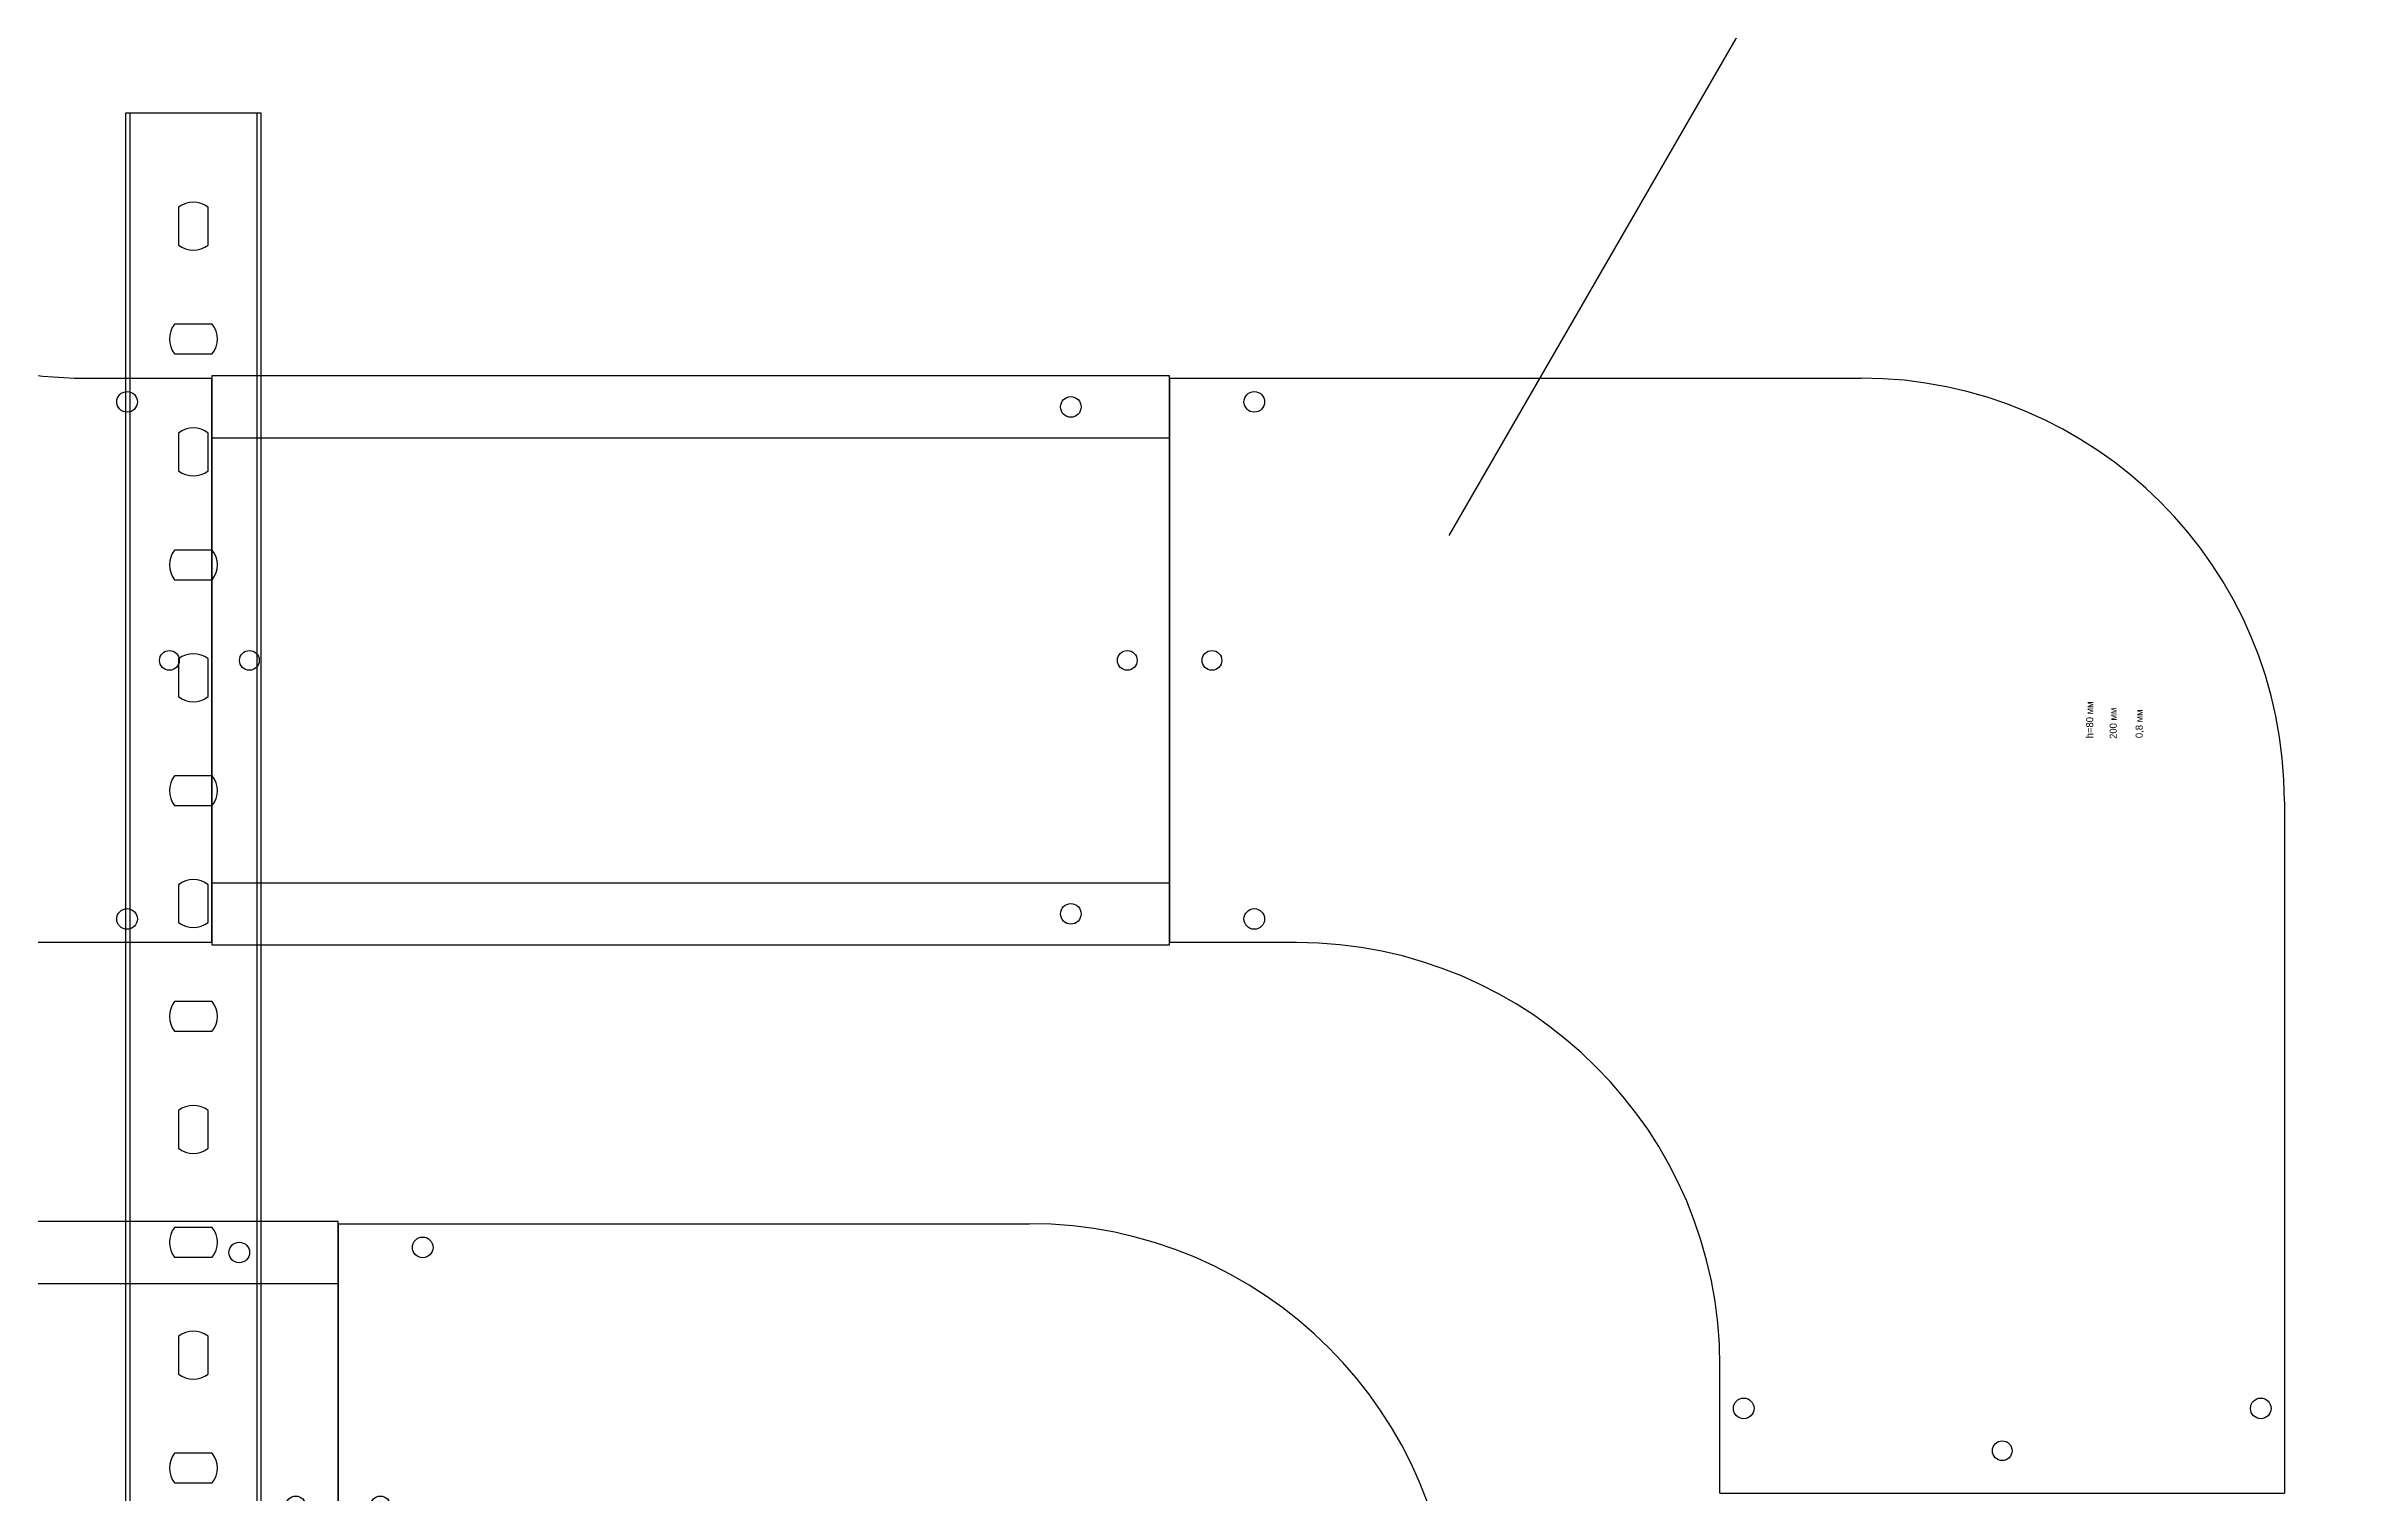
# Model space of a CAD drawing. Header units: millimetres. Extents: x -42533 to 645315, y 3457 to 82611.
# Drawn here: x 74198 to 75011, y 67640 to 68153 of the extents above; entities that cross this region are included whole.
import ezdxf
from ezdxf.enums import TextEntityAlignment as Align

# ---------------------------------------------------------------- set-up
doc = ezdxf.new("R2018")
doc.units = ezdxf.units.MM
doc.layers.add('Двери', color=7, linetype='Continuous', lineweight=9)
doc.layers.add('ШТРИХОВКА', color=252, linetype='Continuous', lineweight=15)
doc.layers.add('ЭОМ_Лотки авар.', color=1, linetype='Continuous')
doc.layers.add('ЭОМ_Лотки рабочие', color=5, linetype='Continuous')
doc.styles.get("Standard").update_dxf_attribs({"font": 'arial.ttf'})

# ---------------------------------------------------------------- blocks, each defined once
blk = doc.blocks.new('1 этаж')
at = {"layer": 'Двери', "color": 8, "lineweight": 30}
blk.add_line((49028.085, 36601.902), (48503.085, 35692.575), dxfattribs=at)
blk = doc.blocks.new('*U36')
at = {"color": 0, "linetype": 'ByBlock', "lineweight": -2}
for p, q in [((100, 295), (-100, 295)), ((-100, 250), (-100, 295)), ((100, 295), (100, 50)), ((-295, 100), (-295, -100)), ((-295, 100), (-250, 100)), ((-50, -100), (-295, -100))]:
    blk.add_line(p, q, dxfattribs=at)
for centre, radius in [((0, 280), 3.5), ((-91.6, 265), 3.65), ((91.6, 265), 3.65), ((-265, 91.6), 3.65), ((-280, 0), 3.5), ((-265, -91.6), 3.65)]:
    blk.add_circle(centre, radius, dxfattribs=at)
for centre in [(-250, 250), (-50, 50)]:
    blk.add_arc(centre, 150, 270, 0, dxfattribs=at)
at = {"color": 0, "linetype": 'ByBlock', "lineweight": -2, "flags": 9}
for tag, p in [('НАИМЕНОВАНИЕ', (-27.71, -11.07)), ('АРТИКУЛ', (-26.88, -16.78)), ('ПРИМЕЧАНИЕ', (-27.44, -22.91))]:
    blk.add_attdef(tag, p, '', height=2.5, dxfattribs=at)
at = {"color": 0, "linetype": 'ByBlock', "lineweight": -2, "flags": 104}
for tag, p in [('ВЫСОТА', (-27.6, -29.74)), ('ШИРИНА', (-27.81, -38.07)), ('ТОЛЩИНА', (-27.53, -47.26))]:
    blk.add_attdef(tag, text='', height=2.5, dxfattribs=at).set_placement(p, align=Align.TOP_LEFT)
blk = doc.blocks.new('*U382')
at = {"color": 0, "linetype": 'Continuous', "lineweight": 25}
for p, q in [((-78.8, -339.37), (-78.8, 0)), ((78.8, -339.37), (78.8, 0))]:
    blk.add_line(p, q, dxfattribs=at)
blk.add_lwpolyline([(100.8, -339.37), (100.8, 0), (-100.8, 0), (-100.8, -339.37)], close=True, dxfattribs=at)
at = {"color": 0, "linetype": 'ByBlock', "lineweight": -2}
for centre in [(0, -15), (0, -326.06)]:
    blk.add_circle(centre, 3.5, dxfattribs=at)
at = {"color": 0, "linetype": 'Continuous', "lineweight": 25}
for centre, radius in [((0, -15), 3.5), ((-89.8, -35), 3.65), ((89.8, -35), 3.65)]:
    blk.add_circle(centre, radius, dxfattribs=at)
at = {"color": 0, "flags": 9}
for tag, p in [('НАИМЕНОВАНИЕ', (-59.12, -7.02)), ('АРТИКУЛ', (-59.7, -11.85)), ('ПРИМЕЧАНИЕ', (-58.82, -17.26))]:
    blk.add_attdef(tag, text='', height=2.5, dxfattribs=at).set_placement(p, align=Align.TOP_LEFT)
at = {"color": 0, "lineweight": 30, "flags": 104}
for tag, p in [('ВЫСОТА', (-59.61, -20.92)), ('ТОЛЩИНА', (-58.99, -31.04)), ('ШИРИНА', (-58.94, -25.15)), ('ДЛИНА', (-59.54, -36.09))]:
    blk.add_attdef(tag, text='', height=2.5, dxfattribs=at).set_placement(p, align=Align.TOP_LEFT)
blk = doc.blocks.new('*U381')
at = {"color": 0, "linetype": 'Continuous', "lineweight": 25}
for p, q in [((-78.8, -354.58), (-78.8, 0)), ((78.8, -354.58), (78.8, 0))]:
    blk.add_line(p, q, dxfattribs=at)
blk.add_lwpolyline([(100.8, -354.58), (100.8, 0), (-100.8, 0), (-100.8, -354.58)], close=True, dxfattribs=at)
at = {"color": 0, "linetype": 'ByBlock', "lineweight": -2}
for centre in [(0, -15), (0, -341.28)]:
    blk.add_circle(centre, 3.5, dxfattribs=at)
at = {"color": 0, "linetype": 'Continuous', "lineweight": 25}
for centre, radius in [((0, -15), 3.5), ((-89.8, -35), 3.65), ((89.8, -35), 3.65)]:
    blk.add_circle(centre, radius, dxfattribs=at)
at = {"color": 0, "flags": 9}
for tag, p in [('НАИМЕНОВАНИЕ', (-59.12, -7.02)), ('АРТИКУЛ', (-59.7, -11.85)), ('ПРИМЕЧАНИЕ', (-58.82, -17.26))]:
    blk.add_attdef(tag, text='', height=2.5, dxfattribs=at).set_placement(p, align=Align.TOP_LEFT)
at = {"color": 0, "lineweight": 30, "flags": 104}
for tag, p in [('ВЫСОТА', (-59.61, -20.92)), ('ТОЛЩИНА', (-58.99, -31.04)), ('ШИРИНА', (-58.94, -25.15)), ('ДЛИНА', (-59.54, -36.09))]:
    blk.add_attdef(tag, text='', height=2.5, dxfattribs=at).set_placement(p, align=Align.TOP_LEFT)
blk = doc.blocks.new('*U45')
at = {"color": 0, "linetype": 'ByBlock', "lineweight": -2}
for points in [[(24, -700), (24, 0), (-24, 0), (-24, -700)], [(-22.5, -700), (-22.5, 0)], [(22.5, -700), (22.5, 0)], [(-24, -700), (24, -700)]]:
    blk.add_lwpolyline(points, dxfattribs=at)
at = {"color": 254, "transparency": 33554483}
blk.add_lwpolyline([(0, 0.66), (0, -2.16)], dxfattribs=at)
at = {"color": 0, "linetype": 'ByBlock', "lineweight": -2}
for points in [[(-5.25, -13.32), (-5.25, -26.68, 0.345739), (5.25, -26.68), (5.25, -13.32, 0.345739)], [(-6.68, -54.75, 0.345739), (-6.68, -65.25), (6.68, -65.25, 0.345739), (6.68, -54.75)], [(-5.25, -93.32), (-5.25, -106.68, 0.345739), (5.25, -106.68), (5.25, -93.32, 0.345739)], [(-6.68, -134.75, 0.345739), (-6.68, -145.25), (6.68, -145.25, 0.345739), (6.68, -134.75)], [(-5.25, -173.32), (-5.25, -186.68, 0.345739), (5.25, -186.68), (5.25, -173.32, 0.345739)], [(-6.68, -214.75, 0.345739), (-6.68, -225.25), (6.68, -225.25, 0.345739), (6.68, -214.75)], [(-5.25, -253.32), (-5.25, -266.68, 0.345739), (5.25, -266.68), (5.25, -253.32, 0.345739)], [(-6.68, -294.75, 0.345739), (-6.68, -305.25), (6.68, -305.25, 0.345739), (6.68, -294.75)], [(-5.25, -333.32), (-5.25, -346.68, 0.345739), (5.25, -346.68), (5.25, -333.32, 0.345739)], [(-6.68, -374.75, 0.345739), (-6.68, -385.25), (6.68, -385.25, 0.345739), (6.68, -374.75)], [(-5.25, -413.32), (-5.25, -426.68, 0.345739), (5.25, -426.68), (5.25, -413.32, 0.345739)], [(-6.68, -454.75, 0.345739), (-6.68, -465.25), (6.68, -465.25, 0.345739), (6.68, -454.75)], [(-5.25, -493.32), (-5.25, -506.68, 0.345739), (5.25, -506.68), (5.25, -493.32, 0.345739)], [(-6.68, -534.75, 0.345739), (-6.68, -545.25), (6.68, -545.25, 0.345739), (6.68, -534.75)], [(-5.25, -573.32), (-5.25, -586.68, 0.345739), (5.25, -586.68), (5.25, -573.32, 0.345739)], [(-6.68, -614.75, 0.345739), (-6.68, -625.25), (6.68, -625.25, 0.345739), (6.68, -614.75)], [(-5.25, -653.32), (-5.25, -666.68, 0.345739), (5.25, -666.68), (5.25, -653.32, 0.345739)]]:
    blk.add_lwpolyline(points, format="xyb", close=True, dxfattribs=at)
at = {"flags": 9}
for tag, p in [('АРТИКУЛ', (-58.87, -24.46)), ('НАИМЕНОВАНИЕ', (-58.16, -19.4)), ('ПРИМЕЧАНИЕ', (-58.33, -30.8))]:
    blk.add_attdef(tag, p, '', height=2.5, dxfattribs=at)
at = {"lineweight": 30, "flags": 104}
blk.add_attdef('ДЛИНА', text='', height=2.5, dxfattribs=at).set_placement((-57.72, -34.59), align=Align.TOP_LEFT)

msp = doc.modelspace()

# ---------------------------------------------------------------- block references
at = {"layer": 'ШТРИХОВКА'}
msp.add_blockref('1 этаж', (26191.57, 32286.65), dxfattribs=at)
at = {"layer": 'ЭОМ_Лотки авар.', "color": 1, "rotation": 270}
msp.add_blockref('*U381', (74301.12, 67635.35), dxfattribs=at)
at = {"layer": 'ЭОМ_Лотки авар.', "color": 1}
ref = msp.add_blockref('*U36', (74596.12, 67635.35), dxfattribs=dict(at, rotation=90))
lines = msp.add_mtext('h=80 мм', dxfattribs={"layer": '0', "color": 0, "linetype": 'ByBlock', "lineweight": -2, "insert": (74625.86, 67607.76), "char_height": 2.5, "attachment_point": 1, "rotation": 90})
ref.add_attrib('ВЫСОТА', '', (74625.86, 67607.76), dxfattribs={"flags": 2}).embed_mtext(lines)
lines = msp.add_mtext('200 мм', dxfattribs={"layer": '0', "color": 0, "linetype": 'ByBlock', "lineweight": -2, "insert": (74634.19, 67607.55), "char_height": 2.5, "attachment_point": 1, "rotation": 90})
ref.add_attrib('ШИРИНА', '', (74634.19, 67607.55), dxfattribs={"flags": 2}).embed_mtext(lines)
lines = msp.add_mtext('0,8 мм', dxfattribs={"layer": '0', "color": 0, "linetype": 'ByBlock', "lineweight": -2, "insert": (74643.38, 67607.82), "char_height": 2.5, "attachment_point": 1, "rotation": 90})
ref.add_attrib('ТОЛЩИНА', '', (74643.38, 67607.82), dxfattribs={"flags": 2}).embed_mtext(lines)
at = {"layer": 'ЭОМ_Лотки рабочие', "rotation": 270}
for name, p in [('*U36', (73961.38, 67934.92)), ('*U382', (74595.76, 67934.92))]:
    msp.add_blockref(name, p, dxfattribs=at)
at = {"layer": 'ЭОМ_Лотки рабочие'}
ref = msp.add_blockref('*U45', (74249.87, 67428.77), dxfattribs=dict(at, rotation=180))
lines = msp.add_mtext('700 мм', dxfattribs={"layer": '0', "insert": (74307.59, 67463.36), "char_height": 2.5, "attachment_point": 1, "rotation": 180})
ref.add_attrib('ДЛИНА', '', (74307.59, 67463.36)).embed_mtext(lines)
ref = msp.add_blockref('*U36', (74890.76, 67934.92), dxfattribs=dict(at, rotation=90))
lines = msp.add_mtext('h=80 мм', dxfattribs={"layer": '0', "color": 0, "linetype": 'ByBlock', "lineweight": -2, "insert": (74920.49, 67907.32), "char_height": 2.5, "attachment_point": 1, "rotation": 90})
ref.add_attrib('ВЫСОТА', '', (74920.49, 67907.32), dxfattribs={"flags": 2}).embed_mtext(lines)
lines = msp.add_mtext('200 мм', dxfattribs={"layer": '0', "color": 0, "linetype": 'ByBlock', "lineweight": -2, "insert": (74928.82, 67907.11), "char_height": 2.5, "attachment_point": 1, "rotation": 90})
ref.add_attrib('ШИРИНА', '', (74928.82, 67907.11), dxfattribs={"flags": 2}).embed_mtext(lines)
lines = msp.add_mtext('0,8 мм', dxfattribs={"layer": '0', "color": 0, "linetype": 'ByBlock', "lineweight": -2, "insert": (74938.01, 67907.39), "char_height": 2.5, "attachment_point": 1, "rotation": 90})
ref.add_attrib('ТОЛЩИНА', '', (74938.01, 67907.39), dxfattribs={"flags": 2}).embed_mtext(lines)

doc.saveas('drawing.dxf')
